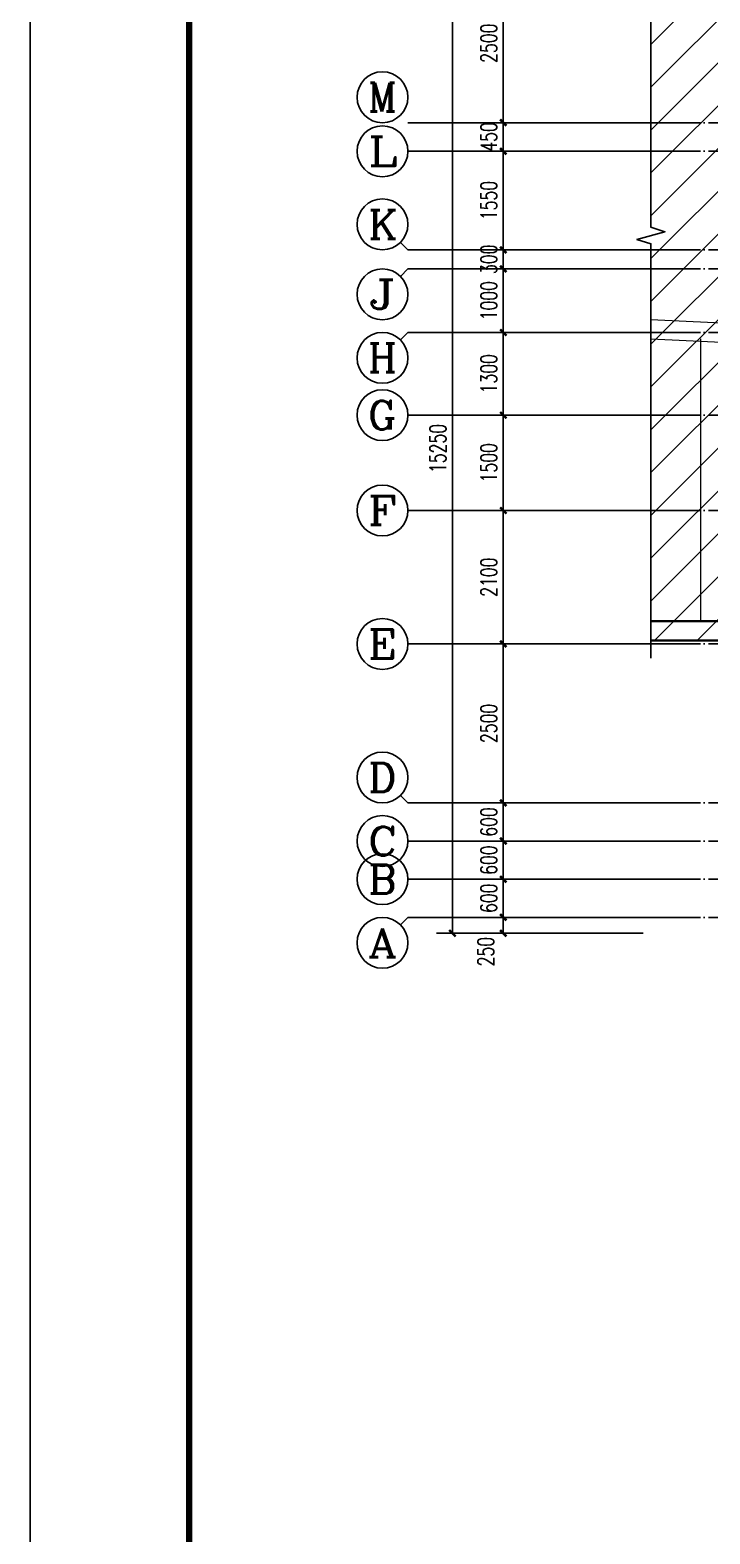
# Model space of a CAD drawing. Extents: x 393367 to 3005760, y 4998 to 826018.
# Drawn here: x 2480869 to 2491561, y 554178 to 577834 of the extents above; entities that cross this region are included whole.
import ezdxf
from ezdxf.enums import TextEntityAlignment as Align

# ---------------------------------------------------------------- set-up
doc = ezdxf.new("R2010")
doc.units = 0
doc.header["$LTSCALE"] = 1000
doc.linetypes.add('DOTE', pattern=[2.42, 2, -0.2, 0.02, -0.2])
doc.linetypes.add('虚线', pattern=[500, 300, -200])
doc.layers.get('0').update_dxf_attribs({"linetype": 'CONTINUOUS'})
doc.layers.get('Defpoints').update_dxf_attribs({"linetype": 'CONTINUOUS'})
for name, color, linetype in [('-TK', 7, 'CONTINUOUS'), ('AXIS', 3, 'CONTINUOUS'), ('AXIS_TEXT', 7, 'CONTINUOUS'), ('BEAM_CONT', 4, 'CONTINUOUS'), ('DOTE', 8, 'DOTE'), ('S-填充', 251, 'CONTINUOUS'), ('S-砼墙', 150, 'CONTINUOUS'), ('THIN', 7, 'CONTINUOUS')]:
    doc.layers.add(name, color=color, linetype=linetype)
doc.layers.add('yichutu', color=7, linetype='CONTINUOUS', true_color=0xffffff, plot=False)
doc.layers.add('砼梁虚线', color=4, linetype='虚线', lineweight=18)
doc.styles.add('_TCH_AXIS', font='COMPLEX', dxfattribs={"bigfont": 'GBCBIG'})
doc.styles.add('_TCH_DIM_T3', font='SIMPLEX', dxfattribs={"width": 0.705882, "bigfont": 'GBCBIG'})
doc.styles.add('COMPLEX', font='COMPLEX')
doc.dimstyles.new('_TCH_ARCH&&100', dxfattribs={"dimtxt": 255, "dimasz": 100, "dimexe": 250, "dimexo": 300, "dimgap": 100, "dimtad": 1, "dimdec": 0, "dimzin": 0, "dimdsep": 46, "dimtxsty": '_TCH_DIM_T3', "dimblk": 'ARCHTICK', "dimcen": 0.09, "dimclrt": 7, "dimazin": 2, "dimtfac": 1, "dimtdec": 0, "dimtix": 1, "dimtmove": 2, "dimatfit": 3, "dimldrblk": 'ARCHTICK', "dimfxl": 1, "dimtolj": 1, "dimtzin": 0, "dimarcsym": 0})

# ---------------------------------------------------------------- blocks, each defined once
blk = doc.blocks.new('A1')
blk.add_lwpolyline([(0, 59400), (0, 0), (84100, 0), (84100, 59400)], close=True)
at = {"const_width": 100}
blk.add_lwpolyline([(2500, 58400), (2500, 1000), (83100, 1000), (83100, 58400)], close=True, dxfattribs=at)
blk = doc.blocks.new('_ArchTick')
at = {"color": 0, "linetype": 'ByBlock', "const_width": 0.4}
blk.add_lwpolyline([(-0.5, -0.5), (0.5, 0.5)], dxfattribs=at)
blk = doc.blocks.new('*D2507')
at = {"layer": 'AXIS', "color": 0, "lineweight": -2}
for p, q in [((2490511, 563877), (2488061, 563877)), ((2488311, 563627), (2488311, 563877)), ((2490511, 563627), (2488061, 563627))]:
    blk.add_line(p, q, dxfattribs=at)
at = {"layer": 'Defpoints', "color": 0}
for p in [(2488311, 563877), (2490811, 563877), (2490811, 563627)]:
    blk.add_point(p, dxfattribs=at)
at = {"layer": 'AXIS', "color": 0, "lineweight": -2, "xscale": 100, "yscale": 100, "zscale": 100}
for p, rotation in [((2488311, 563877), 90), ((2488311, 563627), 270)]:
    blk.add_blockref('_ArchTick', p, dxfattribs=dict(at, rotation=rotation))
at = {"layer": 'AXIS', "color": 7, "insert": (2488036, 563338), "char_height": 255, "attachment_point": 5, "rotation": 90, "style": '_TCH_DIM_T3'}
blk.add_mtext('\\A1;250', dxfattribs=at)
blk = doc.blocks.new('*D2508')
at = {"layer": 'AXIS', "color": 0, "lineweight": -2}
for p, q in [((2490511, 564477), (2488061, 564477)), ((2488311, 564477), (2488311, 564577)), ((2488311, 563877), (2488311, 564477)), ((2490511, 563877), (2488061, 563877)), ((2488311, 563877), (2488311, 563777))]:
    blk.add_line(p, q, dxfattribs=at)
at = {"layer": 'Defpoints', "color": 0}
for p in [(2488311, 564477), (2490811, 564477), (2490811, 563877)]:
    blk.add_point(p, dxfattribs=at)
at = {"layer": 'AXIS', "color": 0, "lineweight": -2, "xscale": 100, "yscale": 100, "zscale": 100}
for p, rotation in [((2488311, 564477), 270), ((2488311, 563877), 90)]:
    blk.add_blockref('_ArchTick', p, dxfattribs=dict(at, rotation=rotation))
at = {"layer": 'AXIS', "color": 7, "insert": (2488083, 564177), "char_height": 255, "attachment_point": 5, "rotation": 90, "style": '_TCH_DIM_T3'}
blk.add_mtext('\\A1;600', dxfattribs=at)
blk = doc.blocks.new('*D2509')
at = {"layer": 'AXIS', "color": 0, "lineweight": -2}
for p, q in [((2488311, 565077), (2488311, 565177)), ((2490511, 565077), (2488061, 565077)), ((2488311, 564477), (2488311, 565077)), ((2490511, 564477), (2488061, 564477)), ((2488311, 564477), (2488311, 564377))]:
    blk.add_line(p, q, dxfattribs=at)
at = {"layer": 'Defpoints', "color": 0}
for p in [(2488311, 565077), (2490811, 565077), (2490811, 564477)]:
    blk.add_point(p, dxfattribs=at)
at = {"layer": 'AXIS', "color": 0, "lineweight": -2, "xscale": 100, "yscale": 100, "zscale": 100}
for p, rotation in [((2488311, 565077), 270), ((2488311, 564477), 90)]:
    blk.add_blockref('_ArchTick', p, dxfattribs=dict(at, rotation=rotation))
at = {"layer": 'AXIS', "color": 7, "insert": (2488083, 564777), "char_height": 255, "attachment_point": 5, "rotation": 90, "style": '_TCH_DIM_T3'}
blk.add_mtext('\\A1;600', dxfattribs=at)
blk = doc.blocks.new('*D2510')
at = {"layer": 'AXIS', "color": 0, "lineweight": -2}
for p, q in [((2490511, 565677), (2488061, 565677)), ((2488311, 565677), (2488311, 565777)), ((2488311, 565077), (2488311, 565677)), ((2490511, 565077), (2488061, 565077)), ((2488311, 565077), (2488311, 564977))]:
    blk.add_line(p, q, dxfattribs=at)
at = {"layer": 'Defpoints', "color": 0}
for p in [(2488311, 565677), (2490811, 565677), (2490811, 565077)]:
    blk.add_point(p, dxfattribs=at)
at = {"layer": 'AXIS', "color": 0, "lineweight": -2, "xscale": 100, "yscale": 100, "zscale": 100}
for p, rotation in [((2488311, 565677), 270), ((2488311, 565077), 90)]:
    blk.add_blockref('_ArchTick', p, dxfattribs=dict(at, rotation=rotation))
at = {"layer": 'AXIS', "color": 7, "insert": (2488083, 565377), "char_height": 255, "attachment_point": 5, "rotation": 90, "style": '_TCH_DIM_T3'}
blk.add_mtext('\\A1;600', dxfattribs=at)
blk = doc.blocks.new('*D2511')
at = {"layer": 'AXIS', "color": 0, "lineweight": -2}
for p, q in [((2490511, 568177), (2488061, 568177)), ((2488311, 565677), (2488311, 568177)), ((2490511, 565677), (2488061, 565677))]:
    blk.add_line(p, q, dxfattribs=at)
at = {"layer": 'Defpoints', "color": 0}
for p in [(2488311, 568177), (2490811, 568177), (2490811, 565677)]:
    blk.add_point(p, dxfattribs=at)
at = {"layer": 'AXIS', "color": 0, "lineweight": -2, "xscale": 100, "yscale": 100, "zscale": 100}
for p, rotation in [((2488311, 568177), 90), ((2488311, 565677), 270)]:
    blk.add_blockref('_ArchTick', p, dxfattribs=dict(at, rotation=rotation))
at = {"layer": 'AXIS', "color": 7, "insert": (2488083, 566927), "char_height": 255, "attachment_point": 5, "rotation": 90, "style": '_TCH_DIM_T3'}
blk.add_mtext('\\A1;2500', dxfattribs=at)
blk = doc.blocks.new('*D2512')
at = {"layer": 'AXIS', "color": 0, "lineweight": -2}
for p, q in [((2490511, 570277), (2488061, 570277)), ((2488311, 568177), (2488311, 570277)), ((2490511, 568177), (2488061, 568177))]:
    blk.add_line(p, q, dxfattribs=at)
at = {"layer": 'Defpoints', "color": 0}
for p in [(2488311, 570277), (2490811, 570277), (2490811, 568177)]:
    blk.add_point(p, dxfattribs=at)
at = {"layer": 'AXIS', "color": 0, "lineweight": -2, "xscale": 100, "yscale": 100, "zscale": 100}
for p, rotation in [((2488311, 570277), 90), ((2488311, 568177), 270)]:
    blk.add_blockref('_ArchTick', p, dxfattribs=dict(at, rotation=rotation))
at = {"layer": 'AXIS', "color": 7, "insert": (2488083, 569227), "char_height": 255, "attachment_point": 5, "rotation": 90, "style": '_TCH_DIM_T3'}
blk.add_mtext('\\A1;2100', dxfattribs=at)
blk = doc.blocks.new('*D2513')
at = {"layer": 'AXIS', "color": 0, "lineweight": -2}
for p, q in [((2490511, 571777), (2488061, 571777)), ((2488311, 570277), (2488311, 571777)), ((2490511, 570277), (2488061, 570277))]:
    blk.add_line(p, q, dxfattribs=at)
at = {"layer": 'Defpoints', "color": 0}
for p in [(2488311, 571777), (2490811, 571777), (2490811, 570277)]:
    blk.add_point(p, dxfattribs=at)
at = {"layer": 'AXIS', "color": 0, "lineweight": -2, "xscale": 100, "yscale": 100, "zscale": 100}
for p, rotation in [((2488311, 571777), 90), ((2488311, 570277), 270)]:
    blk.add_blockref('_ArchTick', p, dxfattribs=dict(at, rotation=rotation))
at = {"layer": 'AXIS', "color": 7, "insert": (2488083, 571027), "char_height": 255, "attachment_point": 5, "rotation": 90, "style": '_TCH_DIM_T3'}
blk.add_mtext('\\A1;1500', dxfattribs=at)
blk = doc.blocks.new('*D2514')
at = {"layer": 'AXIS', "color": 0, "lineweight": -2}
for p, q in [((2490511, 573077), (2488061, 573077)), ((2488311, 571777), (2488311, 573077)), ((2490511, 571777), (2488061, 571777))]:
    blk.add_line(p, q, dxfattribs=at)
at = {"layer": 'Defpoints', "color": 0}
for p in [(2488311, 573077), (2490811, 573077), (2490811, 571777)]:
    blk.add_point(p, dxfattribs=at)
at = {"layer": 'AXIS', "color": 0, "lineweight": -2, "xscale": 100, "yscale": 100, "zscale": 100}
for p, rotation in [((2488311, 573077), 90), ((2488311, 571777), 270)]:
    blk.add_blockref('_ArchTick', p, dxfattribs=dict(at, rotation=rotation))
at = {"layer": 'AXIS', "color": 7, "insert": (2488083, 572427), "char_height": 255, "attachment_point": 5, "rotation": 90, "style": '_TCH_DIM_T3'}
blk.add_mtext('\\A1;1300', dxfattribs=at)
blk = doc.blocks.new('*D2515')
at = {"layer": 'AXIS', "color": 0, "lineweight": -2}
for p, q in [((2490511, 574077), (2488061, 574077)), ((2488311, 573077), (2488311, 574077)), ((2490511, 573077), (2488061, 573077))]:
    blk.add_line(p, q, dxfattribs=at)
at = {"layer": 'Defpoints', "color": 0}
for p in [(2488311, 574077), (2490811, 574077), (2490811, 573077)]:
    blk.add_point(p, dxfattribs=at)
at = {"layer": 'AXIS', "color": 0, "lineweight": -2, "xscale": 100, "yscale": 100, "zscale": 100}
for p, rotation in [((2488311, 574077), 90), ((2488311, 573077), 270)]:
    blk.add_blockref('_ArchTick', p, dxfattribs=dict(at, rotation=rotation))
at = {"layer": 'AXIS', "color": 7, "insert": (2488083, 573577), "char_height": 255, "attachment_point": 5, "rotation": 90, "style": '_TCH_DIM_T3'}
blk.add_mtext('\\A1;1000', dxfattribs=at)
blk = doc.blocks.new('*D2516')
at = {"layer": 'AXIS', "color": 0, "lineweight": -2}
for p, q in [((2490511, 574377), (2488061, 574377)), ((2488311, 574377), (2488311, 574477)), ((2488311, 574077), (2488311, 574377)), ((2490511, 574077), (2488061, 574077)), ((2488311, 574077), (2488311, 573977))]:
    blk.add_line(p, q, dxfattribs=at)
at = {"layer": 'Defpoints', "color": 0}
for p in [(2488311, 574377), (2490811, 574377), (2490811, 574077)]:
    blk.add_point(p, dxfattribs=at)
at = {"layer": 'AXIS', "color": 0, "lineweight": -2, "xscale": 100, "yscale": 100, "zscale": 100}
for p, rotation in [((2488311, 574377), 270), ((2488311, 574077), 90)]:
    blk.add_blockref('_ArchTick', p, dxfattribs=dict(at, rotation=rotation))
at = {"layer": 'AXIS', "color": 7, "insert": (2488083, 574227), "char_height": 255, "attachment_point": 5, "rotation": 90, "style": '_TCH_DIM_T3'}
blk.add_mtext('\\A1;300', dxfattribs=at)
blk = doc.blocks.new('*D2517')
at = {"layer": 'AXIS', "color": 0, "lineweight": -2}
for p, q in [((2490511, 575927), (2488061, 575927)), ((2488311, 574377), (2488311, 575927)), ((2490511, 574377), (2488061, 574377))]:
    blk.add_line(p, q, dxfattribs=at)
at = {"layer": 'Defpoints', "color": 0}
for p in [(2488311, 575927), (2490811, 575927), (2490811, 574377)]:
    blk.add_point(p, dxfattribs=at)
at = {"layer": 'AXIS', "color": 0, "lineweight": -2, "xscale": 100, "yscale": 100, "zscale": 100}
for p, rotation in [((2488311, 575927), 90), ((2488311, 574377), 270)]:
    blk.add_blockref('_ArchTick', p, dxfattribs=dict(at, rotation=rotation))
at = {"layer": 'AXIS', "color": 7, "insert": (2488083, 575152), "char_height": 255, "attachment_point": 5, "rotation": 90, "style": '_TCH_DIM_T3'}
blk.add_mtext('\\A1;1550', dxfattribs=at)
blk = doc.blocks.new('*D2518')
at = {"layer": 'AXIS', "color": 0, "lineweight": -2}
for p, q in [((2490511, 578877), (2487261, 578877)), ((2487511, 563627), (2487511, 578877)), ((2490511, 563627), (2487261, 563627))]:
    blk.add_line(p, q, dxfattribs=at)
at = {"layer": 'Defpoints', "color": 0}
for p in [(2487511, 578877), (2490811, 578877), (2490811, 563627)]:
    blk.add_point(p, dxfattribs=at)
at = {"layer": 'AXIS', "color": 0, "lineweight": -2, "xscale": 100, "yscale": 100, "zscale": 100}
for p, rotation in [((2487511, 578877), 90), ((2487511, 563627), 270)]:
    blk.add_blockref('_ArchTick', p, dxfattribs=dict(at, rotation=rotation))
at = {"layer": 'AXIS', "color": 7, "insert": (2487283, 571252), "char_height": 255, "attachment_point": 5, "rotation": 90, "style": '_TCH_DIM_T3'}
blk.add_mtext('\\A1;15250', dxfattribs=at)
blk = doc.blocks.new('_axiso')
blk.add_circle((0, 0), 0.5)
at = {"layer": 'AXIS_TEXT', "style": 'COMPLEX', "width": 1.041667}
blk.add_attdef('A', text='', height=0.56, dxfattribs=at).set_placement((-0.25, -0.28), (0.25, -0.28), align=Align.FIT)
blk = doc.blocks.new('*D2542')
at = {"layer": 'AXIS', "color": 0, "lineweight": -2}
for p, q in [((2490511, 578877), (2488061, 578877)), ((2488311, 576377), (2488311, 578877)), ((2490511, 576377), (2488061, 576377))]:
    blk.add_line(p, q, dxfattribs=at)
at = {"layer": 'Defpoints', "color": 0}
for p in [(2488311, 578877), (2490811, 578877), (2490811, 576377)]:
    blk.add_point(p, dxfattribs=at)
at = {"layer": 'AXIS', "color": 0, "lineweight": -2, "xscale": 100, "yscale": 100, "zscale": 100}
for p, rotation in [((2488311, 578877), 90), ((2488311, 576377), 270)]:
    blk.add_blockref('_ArchTick', p, dxfattribs=dict(at, rotation=rotation))
at = {"layer": 'AXIS', "color": 7, "insert": (2488083, 577627), "char_height": 255, "attachment_point": 5, "rotation": 90, "style": '_TCH_DIM_T3'}
blk.add_mtext('\\A1;2500', dxfattribs=at)
blk = doc.blocks.new('*D2544')
at = {"layer": 'AXIS', "color": 0, "lineweight": -2}
for p, q in [((2488311, 576377), (2488311, 576477)), ((2490511, 576377), (2488061, 576377)), ((2488311, 575927), (2488311, 576377)), ((2490511, 575927), (2488061, 575927)), ((2488311, 575927), (2488311, 575827))]:
    blk.add_line(p, q, dxfattribs=at)
at = {"layer": 'Defpoints', "color": 0}
for p in [(2488311, 576377), (2490811, 576377), (2490811, 575927)]:
    blk.add_point(p, dxfattribs=at)
at = {"layer": 'AXIS', "color": 0, "lineweight": -2, "xscale": 100, "yscale": 100, "zscale": 100}
for p, rotation in [((2488311, 576377), 270), ((2488311, 575927), 90)]:
    blk.add_blockref('_ArchTick', p, dxfattribs=dict(at, rotation=rotation))
at = {"layer": 'AXIS', "color": 7, "insert": (2488083, 576152), "char_height": 255, "attachment_point": 5, "rotation": 90, "style": '_TCH_DIM_T3'}
blk.add_mtext('\\A1;450', dxfattribs=at)
blk = doc.blocks.new('A$C36D82429')
at = {"layer": 'S-填充', "linetype": 'ByBlock'}
h = blk.add_hatch(dxfattribs=at)
h.set_pattern_fill('ANSI31', color=8, scale=150, style=0)
h.set_pattern_definition([(45, (-2360954.8, -642363.44), (-336.759605, 336.759605), [])])
h.paths.add_polyline_path([(17734, 10700), (20159, 10700), (20159, 9500), (36559, 9500), (36559, 9400), (39559, 9400), (39559, 10700), (42059, 10700), (42059, 14100), (45059, 14100), (45059, 10700), (47609, 10700), (47609, 9500), (58490, 9500), (58490, 13066), (58270, 13136), (58710, 13256), (58490, 13326), (58490, 17193), (29515, 17193), (29445, 16973), (29325, 17413), (29255, 17193), (280, 17193), (280, 10955), (500, 10885), (60, 10765), (280, 10695), (280, 4457), (2359, 4457), (2359, 9500), (9159, 9500), (9159, 9400), (12159, 9400), (12159, 10700), (14659, 10700), (14659, 14500), (14984, 14500), (14984, 14200), (17734, 14200)])
at = {"layer": 'S-砼墙', "color": 40, "lineweight": 35}
for points in [[(280, 4457), (2359, 4457), (2359, 1800), (12759, 1800), (12759, 600), (19559, 600), (19559, 1800), (40159, 1800), (40159, 600), (46959, 600), (46959, 1800), (57359, 1800), (57359, 9200), (58490, 9200)], [(2659, 4757), (280, 4757)]]:
    blk.add_lwpolyline(points, dxfattribs=at)
at = {"layer": 'THIN'}
blk.add_lwpolyline([(280, 17473), (280, 10955), (500, 10885), (60, 10765), (280, 10695), (280, 4177)], dxfattribs=at)
at = {"layer": '砼梁虚线', "lineweight": 18}
for p, q in [((2359, 9400), (280, 9500)), ((280, 9200), (2359, 9100)), ((1059, 9200), (1059, 4757))]:
    blk.add_line(p, q, dxfattribs=at)
blk = doc.blocks.new('yct-841-594-84100-59400-100-1000')
at = {"layer": 'yichutu', "color": 7, "true_color": 0xffffff}
blk.add_lwpolyline([(0, 0), (0, 59400), (84100, 59400), (84100, 0)], close=True, dxfattribs=at)

msp = doc.modelspace()

# ---------------------------------------------------------------- linework, layer by layer
at = {"layer": 'AXIS'}
for p, q in [((2490810.61754, 576376.98994), (2486810.61754, 576376.98994)), ((2490810.61754, 575926.98994), (2486810.61754, 575926.98994)), ((2486693.46025, 574494.14723), (2486810.61754, 574376.98994)), ((2490810.61754, 574376.98994), (2486810.61754, 574376.98994)), ((2486693.46025, 573959.83266), (2486810.61754, 574076.98994)), ((2490810.61754, 574076.98994), (2486810.61754, 574076.98994)), ((2486693.46025, 572959.83265), (2486810.61754, 573076.98994)), ((2490810.61754, 573076.98994), (2486810.61754, 573076.98994)), ((2490810.61754, 571776.98994), (2486810.61754, 571776.98994)), ((2490810.61754, 570276.98994), (2486810.61754, 570276.98994)), ((2490810.61754, 568176.98994), (2486810.61754, 568176.98994)), ((2486693.46025, 565794.14722), (2486810.61754, 565676.98994)), ((2490810.61754, 565676.98994), (2486810.61754, 565676.98994)), ((2490810.61754, 565076.98994), (2486810.61754, 565076.98994)), ((2490810.61754, 564476.98994), (2486810.61754, 564476.98994)), ((2486693.46025, 563759.83265), (2486810.61754, 563876.98994)), ((2490810.61754, 563876.98994), (2486810.61754, 563876.98994))]:
    msp.add_line(p, q, dxfattribs=at)
at = {"layer": 'DOTE', "linetype": 'DOTE', "ltscale": 0.3}
for p, q in [((2490810.61754, 576376.98994), (2549610.61754, 576376.98994)), ((2490810.61754, 575926.98994), (2549610.61754, 575926.98994)), ((2490810.61754, 574376.98994), (2549610.61754, 574376.98994)), ((2490810.61754, 574076.98994), (2549610.61754, 574076.98994)), ((2490810.61754, 573076.98994), (2549610.61754, 573076.98994)), ((2490810.61754, 571776.98994), (2549610.61754, 571776.98994)), ((2490810.61754, 570276.98994), (2549610.61754, 570276.98994)), ((2490810.61754, 568176.98994), (2549610.61754, 568176.98994)), ((2490810.61754, 565676.98994), (2549610.61754, 565676.98994)), ((2490810.61754, 565076.98994), (2549610.61754, 565076.98994)), ((2490810.61754, 564476.98994), (2549610.61754, 564476.98994)), ((2490810.61754, 563876.98994), (2549610.61754, 563876.98994))]:
    msp.add_line(p, q, dxfattribs=at)

# ---------------------------------------------------------------- block references
at = {"layer": '-TK'}
msp.add_blockref('A1', (2480869.24175, 527962.12225), dxfattribs=at)
at = {"layer": 'AXIS'}
ref = msp.add_blockref('_axiso', (2486410.61754, 576776.98994), dxfattribs=dict(at, xscale=800, yscale=800, zscale=800))
ref.add_attrib('A', 'M', dxfattribs={"layer": 'AXIS_TEXT', "height": 452.54834, "style": '_TCH_AXIS'}).set_placement((2486184.34337, 576550.71577), (2486636.89171, 576550.71577), align=Align.FIT)
ref = msp.add_blockref('_axiso', (2486410.61754, 575926.98994), dxfattribs=dict(at, xscale=800, yscale=800, zscale=800))
ref.add_attrib('A', 'L', dxfattribs={"layer": 'AXIS_TEXT', "height": 452.54834, "style": '_TCH_AXIS', "width": 1.4}).set_placement((2486184.34337, 575700.71577), (2486636.89171, 575700.71577), align=Align.FIT)
ref = msp.add_blockref('_axiso', (2486410.61754, 574776.98994), dxfattribs=dict(at, xscale=800, yscale=800, zscale=800))
ref.add_attrib('A', 'K', dxfattribs={"layer": 'AXIS_TEXT', "height": 452.54834, "style": '_TCH_AXIS', "width": 1.105263}).set_placement((2486184.34337, 574550.71577), (2486636.89171, 574550.71577), align=Align.FIT)
ref = msp.add_blockref('_axiso', (2486410.61754, 573676.98994), dxfattribs=dict(at, xscale=800, yscale=800, zscale=800))
ref.add_attrib('A', 'J', dxfattribs={"layer": 'AXIS_TEXT', "height": 452.54834, "style": '_TCH_AXIS', "width": 1.909091}).set_placement((2486184.34337, 573450.71577), (2486636.89171, 573450.71577), align=Align.FIT)
ref = msp.add_blockref('_axiso', (2486410.61754, 572676.98994), dxfattribs=dict(at, xscale=800, yscale=800, zscale=800))
ref.add_attrib('A', 'H', dxfattribs={"layer": 'AXIS_TEXT', "height": 452.54834, "style": '_TCH_AXIS', "width": 1.05}).set_placement((2486184.34337, 572450.71577), (2486636.89171, 572450.71577), align=Align.FIT)
ref = msp.add_blockref('_axiso', (2486410.61754, 571776.98994), dxfattribs=dict(at, xscale=800, yscale=800, zscale=800))
ref.add_attrib('A', 'G', dxfattribs={"layer": 'AXIS_TEXT', "height": 452.54834, "style": '_TCH_AXIS', "width": 1.166667}).set_placement((2486184.34337, 571550.71577), (2486636.89171, 571550.71577), align=Align.FIT)
ref = msp.add_blockref('_axiso', (2486410.61754, 570276.98994), dxfattribs=dict(at, xscale=800, yscale=800, zscale=800))
ref.add_attrib('A', 'F', dxfattribs={"layer": 'AXIS_TEXT', "height": 452.54834, "style": '_TCH_AXIS', "width": 1.3125}).set_placement((2486184.34337, 570050.71577), (2486636.89171, 570050.71577), align=Align.FIT)
ref = msp.add_blockref('_axiso', (2486410.61754, 568176.98994), dxfattribs=dict(at, xscale=800, yscale=800, zscale=800))
ref.add_attrib('A', 'E', dxfattribs={"layer": 'AXIS_TEXT', "height": 452.54834, "style": '_TCH_AXIS', "width": 1.3125}).set_placement((2486184.34337, 567950.71577), (2486636.89171, 567950.71577), align=Align.FIT)
ref = msp.add_blockref('_axiso', (2486410.61754, 566076.98994), dxfattribs=dict(at, xscale=800, yscale=800, zscale=800))
ref.add_attrib('A', 'D', dxfattribs={"layer": 'AXIS_TEXT', "height": 452.54834, "style": '_TCH_AXIS', "width": 1.235294}).set_placement((2486184.34337, 565850.71577), (2486636.89171, 565850.71577), align=Align.FIT)
ref = msp.add_blockref('_axiso', (2486410.61754, 565076.98994), dxfattribs=dict(at, xscale=800, yscale=800, zscale=800))
ref.add_attrib('A', 'C', dxfattribs={"layer": 'AXIS_TEXT', "height": 452.54834, "style": '_TCH_AXIS', "width": 1.4}).set_placement((2486184.34337, 564850.71577), (2486636.89171, 564850.71577), align=Align.FIT)
ref = msp.add_blockref('_axiso', (2486410.61754, 564476.98994), dxfattribs=dict(at, xscale=800, yscale=800, zscale=800))
ref.add_attrib('A', 'B', dxfattribs={"layer": 'AXIS_TEXT', "height": 452.54834, "style": '_TCH_AXIS', "width": 1.235294}).set_placement((2486184.34337, 564250.71577), (2486636.89171, 564250.71577), align=Align.FIT)
ref = msp.add_blockref('_axiso', (2486410.61754, 563476.98994), dxfattribs=dict(at, xscale=800, yscale=800, zscale=800))
ref.add_attrib('A', 'A', dxfattribs={"layer": 'AXIS_TEXT', "height": 452.54834, "style": '_TCH_AXIS', "width": 1.166667}).set_placement((2486184.34337, 563250.71577), (2486636.89171, 563250.71577), align=Align.FIT)
at = {"layer": 'BEAM_CONT'}
msp.add_blockref('A$C36D82429', (2490351.77234, 563776.9897), dxfattribs=at)
at = {"layer": 'yichutu'}
msp.add_blockref('yct-841-594-84100-59400-100-1000', (2480869.24175, 527962.12225), dxfattribs=at)

# ---------------------------------------------------------------- dimensions: what is measured, and where the dimension line sits
at = {"layer": 'AXIS'}
for p1, p2, distance, picture, middle in [((2490810.61754, 563626.98994), (2490810.61754, 578876.98994), 3300, '*D2518', (2487283.11754, 571251.98994)), ((2490810.61754, 576376.98994), (2490810.61754, 578876.98994), 2500, '*D2542', (2488083.11754, 577626.98994)), ((2490810.61754, 575926.98994), (2490810.61754, 576376.98994), 2500, '*D2544', (2488083.11754, 576151.98994)), ((2490810.61754, 574376.98994), (2490810.61754, 575926.98994), 2500, '*D2517', (2488083.11754, 575151.98994)), ((2490810.61754, 574076.98994), (2490810.61754, 574376.98994), 2500, '*D2516', (2488083.11754, 574226.98994)), ((2490810.61754, 573076.98994), (2490810.61754, 574076.98994), 2500, '*D2515', (2488083.11754, 573576.98994)), ((2490810.61754, 571776.98994), (2490810.61754, 573076.98994), 2500, '*D2514', (2488083.11754, 572426.98994)), ((2490810.61754, 570276.98994), (2490810.61754, 571776.98994), 2500, '*D2513', (2488083.11754, 571026.98994)), ((2490810.61754, 568176.98994), (2490810.61754, 570276.98994), 2500, '*D2512', (2488083.11754, 569226.98994)), ((2490810.61754, 565676.98994), (2490810.61754, 568176.98994), 2500, '*D2511', (2488083.11754, 566926.98994)), ((2490810.61754, 565076.98994), (2490810.61754, 565676.98994), 2500, '*D2510', (2488083.11754, 565376.98994)), ((2490810.61754, 564476.98994), (2490810.61754, 565076.98994), 2500, '*D2509', (2488083.11754, 564776.98994)), ((2490810.61754, 563876.98994), (2490810.61754, 564476.98994), 2500, '*D2508', (2488083.11754, 564176.98994))]:
    dim = msp.add_aligned_dim(p1=p1, p2=p2, distance=distance, dimstyle='_TCH_ARCH&&100', dxfattribs=at)
    dim.commit()
    dim.dimension.update_dxf_attribs({"geometry": picture, "text_midpoint": middle})
dim = msp.add_linear_dim(base=(2488310.61754, 563876.98994), p1=(2490810.61754, 563626.98994), p2=(2490810.61754, 563876.98994), angle=90, dimstyle='_TCH_ARCH&&100', dxfattribs=at)
dim.commit()
dim.dimension.update_dxf_attribs({"geometry": '*D2507', "text_midpoint": (2488035.61754, 563337.98994), "dimtype": 161})

doc.saveas('drawing.dxf')
